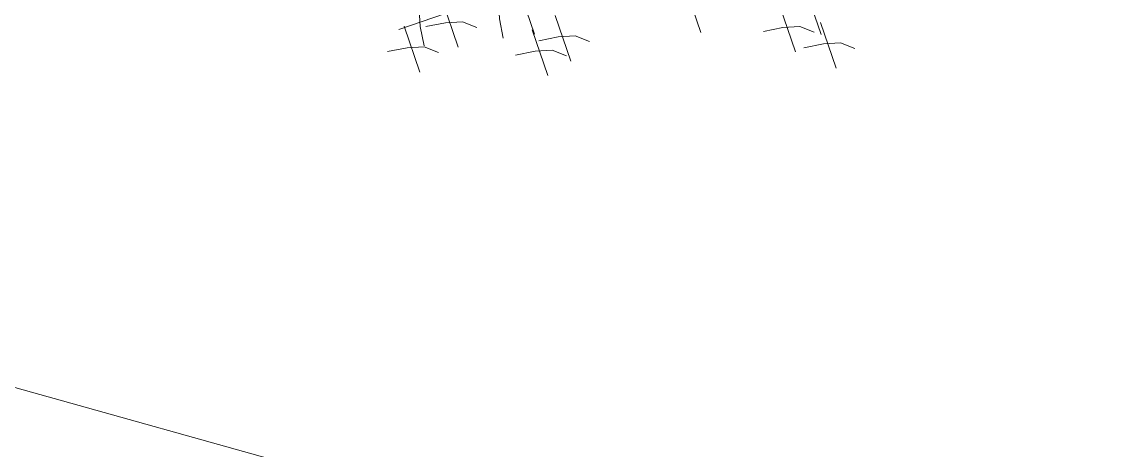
# Model space of a CAD drawing. Header units: millimetres. Extents: x 474016 to 477875, y 2288607 to 2292200.
# Drawn here: x 474512.92 to 474523.35, y 2288860.36 to 2288864.47 of the extents above; entities that cross this region are included whole.
import ezdxf

# ---------------------------------------------------------------- set-up
doc = ezdxf.new("R2010")
doc.units = ezdxf.units.MM
doc.header["$LTSCALE"] = 50
doc.layers.add('BANQUETA', color=251, linetype='Continuous', lineweight=5)
doc.layers.add('EXT', color=3, linetype='Continuous', lineweight=5)

# ---------------------------------------------------------------- blocks, each defined once
blk = doc.blocks.new('Plarbol-031')
for points in [[(2.12365, -1.1714), (2.345975, -1.3245)], [(2.30215, -1.273025), (2.5245, -1.426125)], [(2.312325, -1.441375), (2.38665, -1.359425), (2.4597, -1.29845), (2.542925, -1.2762)], [(2.066475, -1.334025), (2.288825, -1.487125)], [(2.07665, -1.50235), (2.150975, -1.420425), (2.224025, -1.359425), (2.307225, -1.3372)], [(1.5786, -1.56145), (1.80095, -1.714525)], [(0.839175, -2.12045), (1.0615, -2.27355)], [(1.09265, -2.1211), (1.314975, -2.2742)], [(0.936375, -2.39615), (0.854425, -2.321825), (0.793425, -2.248775), (0.7712, -2.16555)], [(1.1028, -2.289425), (1.177125, -2.2075), (1.250175, -2.1465), (1.3334, -2.124275)], [(1.037375, -2.262125), (1.2597, -2.415225)], [(1.047525, -2.43045), (1.12185, -2.348525), (1.194925, -2.287525), (1.278125, -2.2653)], [(0.4396, -2.702975), (0.5927, -2.48065)], [(0.60795, -2.692825), (0.526, -2.6185), (0.465, -2.54545), (0.442775, -2.462225)], [(0.54125, -2.432375), (0.763575, -2.585475)], [(0.5514, -2.6007), (0.625725, -2.51875), (0.698775, -2.457775), (0.782, -2.43555)], [(0.45295, -2.671225), (0.675275, -2.824325)], [(0.4631, -2.839575), (0.537425, -2.757625), (0.610475, -2.696625), (0.6937, -2.6744)]]:
    blk.add_lwpolyline(points)

msp = doc.modelspace()

# ---------------------------------------------------------------- linework, layer by layer
at = {"layer": 'BANQUETA'}
msp.add_lwpolyline([(474545.716, 2288851.783), (474425.327, 2288885.419, 0.414214), (474422.862, 2288884.031), (474392.255, 2288774.482)], format="xyb", dxfattribs=at)

# ---------------------------------------------------------------- block references
at = {"layer": 'EXT', "xscale": 1.71989999994179, "yscale": 1.71989999994179, "zscale": 1.71989999994179, "rotation": 323.4441516640488}
msp.add_blockref('Plarbol-031', (474518.696, 2288868.581), dxfattribs=at)

doc.saveas('drawing.dxf')
